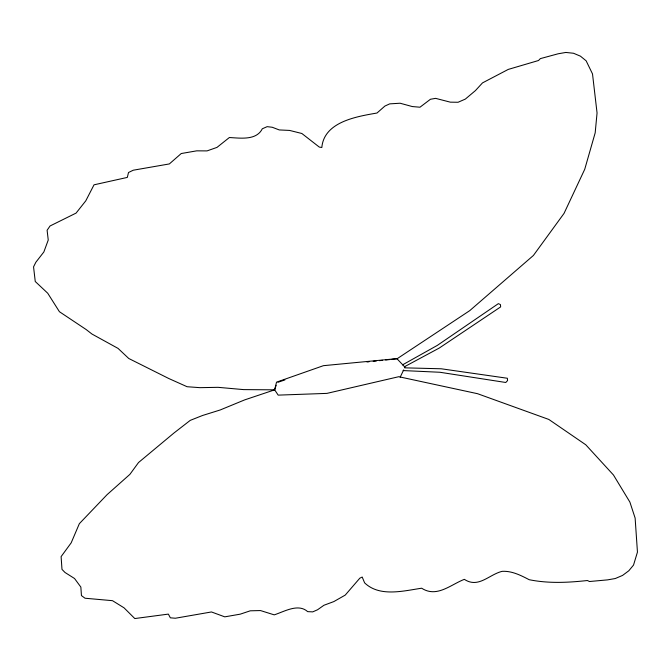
<?xml version="1.0" encoding="UTF-8"?>
<svg xmlns="http://www.w3.org/2000/svg" width="671" height="671" viewBox="0 0 671 671"><rect width="100%" height="100%" fill="white"/><g stroke="black" fill="none" stroke-linecap="round" stroke-linejoin="round"><path stroke-width="1.01" d="M276.125 385.305L274.657 389.834L244.605 399.916L220.172 409.981L202.533 415.492L190.254 420.365L173.965 433.005L138.52 462.537L129.906 474.355L107.058 494.678L79.346 523.682L71.185 542.839L61.111 556.611L61.984 569.377L65.003 572.48L74.54 578.511L80.856 587.083L81.443 595.588L85.024 598.23L112.502 600.679L124.034 607.825L134.796 618.553L168.362 614.108L170.359 617.823L175.366 618.234L211.457 611.96L224.777 616.85L240.243 614.158L250.266 610.811L260.516 610.568L274.213 614.854C284.303 611.642 298.184 603.078 307.679 611.642L312.728 611.877L317.568 609.754L323.934 605.267L333.839 601.585L345.238 595.093L359.824 578.184L362.197 577.035L364.613 582.856C379.627 597.274 403.305 590.941 421.656 588.215C436.787 598.02 450.635 584.659 464.34 579.35C478.515 588.635 488.991 574.527 502.16 571.34C511.864 570.786 520.813 575.341 529.193 579.71C548.459 583.602 567.985 582.654 587.402 580.516L589.49 581.514L607.549 579.878L615.282 578.528L622.571 575.416L628.794 570.786L633.525 565.083L637.45 552.107L635.127 518.062L629.893 502.093L613.453 474.984L585.775 444.781L548.819 419.442L477.551 393.701L398.759 376.708L326.945 393.382L278.18 395.127L274.657 389.834L276.527 382.151L323.422 365.678L396.611 358.666M400.201 377.144L403.682 369.889M402.449 364.915L437.358 345.372L498.377 303.636L500.44 304.592L500.658 306.899L439.27 348.048L404.353 366.802M277.987 382.26L284.907 379.92M366.978 361.996L369.05 361.778M373.202 361.334L376.314 360.998M379.434 360.663L382.545 360.327M385.657 360L389.809 359.555M391.881 359.329L397.073 358.775L469.742 310.639L533.411 255.458L564.034 213.403L584.726 169.302L595.185 132.824L597.056 112.971L592.51 73.919L586.135 60.809L580.423 56.154L573.495 53.252L565.838 52.447L558.104 53.797L540.348 58.62L538.528 60.507L508.241 69.415L482.499 82.894L475.412 90.61L465.338 99.09L458.075 102.26L450.325 102.16L435.613 98.36L430.455 99.258L419.971 107.217L412.296 106.555L400.084 103.225L389.708 103.871L384.902 106.06L377.001 113.022C356.544 116.569 324.076 121.803 321.828 147.503L319.312 147.092L301.858 133.495L289.562 130.417L279.262 129.939L272.225 127.255L267.133 126.66L262.294 128.79C256.414 140.675 240.285 138.083 229.356 137.53L216.993 147.394L207.045 150.9L196.704 150.841L181.237 153.533L169.352 163.934L133.261 170.208L128.505 172.514L127.322 177.412L94.032 184.819L85.787 200.822L76.075 213.093L50.04 225.984L47.104 230.262L48.245 240.025L43.85 251.977L35.848 262.26L33.55 266.857L35.253 281.501L47.733 293.235L59.425 311.713L86.131 329.52L91.961 334.041L118.071 348.408L128.748 358.482L168.849 378.545L187.092 386.722L199.916 387.662L218.05 387.326L243.632 389.608L274.657 389.834M404.605 367.842L441.224 368.782L507.368 378.259L507.578 380.566L505.783 382.487L439.891 372.262L403.128 370.568M396.93 358.683L404.99 367.171"/></g></svg>
